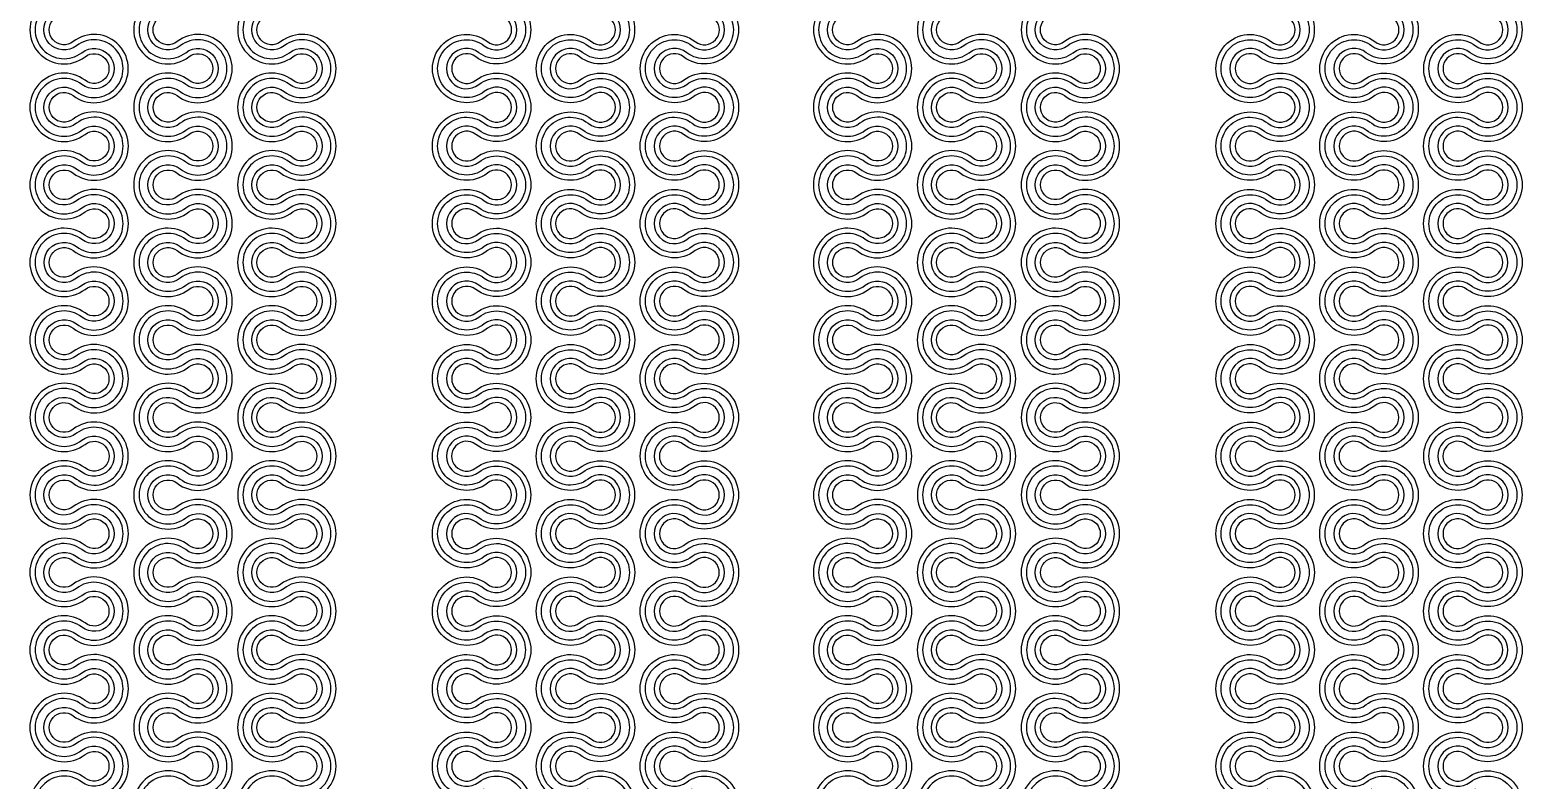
# Model space of a CAD drawing. Header units: millimetres. Extents: x -33.6 to 36.3, y -34.6 to 38.4.
# Drawn here: x 1.49 to 18.47, y -26.08 to -17.54 of the extents above; entities that cross this region are included whole.
import ezdxf

# ---------------------------------------------------------------- set-up
doc = ezdxf.new("R2010")
doc.units = ezdxf.units.MM
doc.layers.add('Metal Layer', color=40, linetype='Continuous')
doc.layers.add('Parylene Encapsulation', color=70, linetype='Continuous')

msp = doc.modelspace()

# ---------------------------------------------------------------- linework, layer by layer
at = {"layer": 'Metal Layer'}
for points in [[(2.085, -17.28, 2.041241), (2.085, -17.8, -2.041241), (2.085, -18.162, 2.041241), (2.085, -18.682, -2.041241), (2.085, -19.044, 2.041241), (2.085, -19.564, -2.041241), (2.085, -19.925, 2.041241), (2.085, -20.445, -2.041241), (2.085, -20.807, 2.041241), (2.085, -21.327, -2.041241), (2.085, -21.689, 2.041241), (2.085, -22.209, -2.041241), (2.085, -22.571, 2.041241), (2.085, -23.091, -2.041241), (2.085, -23.453, 2.041241), (2.085, -23.973, -2.041241), (2.085, -24.335, 2.041241), (2.085, -24.854, -2.041241), (2.085, -25.216, 2.041241), (2.085, -25.736, -2.041241), (2.085, -26.098, 2.041241), (2.085, -26.618, -2.041241)], [(2.024, -26.177, 2.041241), (2.024, -25.657, -2.041241), (2.024, -25.295, 2.041241), (2.024, -24.775, -2.041241), (2.024, -24.414, 2.041241), (2.024, -23.894, -2.041241), (2.024, -23.532, 2.041241), (2.024, -23.012, -2.041241), (2.024, -22.65, 2.041241), (2.024, -22.13, -2.041241), (2.024, -21.768, 2.041241), (2.024, -21.248, -2.041241), (2.024, -20.886, 2.041241), (2.024, -20.366, -2.041241), (2.024, -20.005, 2.041241), (2.024, -19.485, -2.041241), (2.024, -19.123, 2.041241), (2.024, -18.603, -2.041241), (2.024, -18.241, 2.041241), (2.024, -17.721, -2.041241), (2.024, -17.359, 2.041241)], [(3.267, -17.28, 2.041241), (3.267, -17.8, -2.041241), (3.267, -18.162, 2.041241), (3.267, -18.682, -2.041241), (3.267, -19.044, 2.041241), (3.267, -19.564, -2.041241), (3.267, -19.925, 2.041241), (3.267, -20.445, -2.041241), (3.267, -20.807, 2.041241), (3.267, -21.327, -2.041241), (3.267, -21.689, 2.041241), (3.267, -22.209, -2.041241), (3.267, -22.571, 2.041241), (3.267, -23.091, -2.041241), (3.267, -23.453, 2.041241), (3.267, -23.973, -2.041241), (3.267, -24.335, 2.041241), (3.267, -24.854, -2.041241), (3.267, -25.216, 2.041241), (3.267, -25.736, -2.041241), (3.267, -26.098, 2.041241), (3.267, -26.618, -2.041241)], [(3.205, -26.177, 2.041241), (3.205, -25.657, -2.041241), (3.205, -25.295, 2.041241), (3.205, -24.775, -2.041241), (3.205, -24.414, 2.041241), (3.205, -23.894, -2.041241), (3.205, -23.532, 2.041241), (3.205, -23.012, -2.041241), (3.205, -22.65, 2.041241), (3.205, -22.13, -2.041241), (3.205, -21.768, 2.041241), (3.205, -21.248, -2.041241), (3.205, -20.886, 2.041241), (3.205, -20.366, -2.041241), (3.205, -20.005, 2.041241), (3.205, -19.485, -2.041241), (3.205, -19.123, 2.041241), (3.205, -18.603, -2.041241), (3.205, -18.241, 2.041241), (3.205, -17.721, -2.041241), (3.205, -17.359, 2.041241)], [(4.448, -17.28, 2.041241), (4.448, -17.8, -2.041241), (4.448, -18.162, 2.041241), (4.448, -18.682, -2.041241), (4.448, -19.044, 2.041241), (4.448, -19.564, -2.041241), (4.448, -19.925, 2.041241), (4.448, -20.445, -2.041241), (4.448, -20.807, 2.041241), (4.448, -21.327, -2.041241), (4.448, -21.689, 2.041241), (4.448, -22.209, -2.041241), (4.448, -22.571, 2.041241), (4.448, -23.091, -2.041241), (4.448, -23.453, 2.041241), (4.448, -23.973, -2.041241), (4.448, -24.335, 2.041241), (4.448, -24.854, -2.041241), (4.448, -25.216, 2.041241), (4.448, -25.736, -2.041241), (4.448, -26.098, 2.041241), (4.448, -26.618, -2.041241)], [(4.387, -26.177, 2.041241), (4.387, -25.657, -2.041241), (4.387, -25.295, 2.041241), (4.387, -24.775, -2.041241), (4.387, -24.414, 2.041241), (4.387, -23.894, -2.041241), (4.387, -23.532, 2.041241), (4.387, -23.012, -2.041241), (4.387, -22.65, 2.041241), (4.387, -22.13, -2.041241), (4.387, -21.768, 2.041241), (4.387, -21.248, -2.041241), (4.387, -20.886, 2.041241), (4.387, -20.366, -2.041241), (4.387, -20.005, 2.041241), (4.387, -19.485, -2.041241), (4.387, -19.123, 2.041241), (4.387, -18.603, -2.041241), (4.387, -18.241, 2.041241), (4.387, -17.721, -2.041241), (4.387, -17.359, 2.041241)], [(6.663, -26.177, -2.041241), (6.663, -25.657, 2.041241), (6.663, -25.295, -2.041241), (6.663, -24.775, 2.041241), (6.663, -24.414, -2.041241), (6.663, -23.894, 2.041241), (6.663, -23.532, -2.041241), (6.663, -23.012, 2.041241), (6.663, -22.65, -2.041241), (6.663, -22.13, 2.041241), (6.663, -21.768, -2.041241), (6.663, -21.248, 2.041241), (6.663, -20.886, -2.041241), (6.663, -20.366, 2.041241), (6.663, -20.005, -2.041241), (6.663, -19.485, 2.041241), (6.663, -19.123, -2.041241), (6.663, -18.603, 2.041241), (6.663, -18.241, -2.041241), (6.663, -17.721, 2.041241), (6.663, -17.359, -2.041241)], [(6.601, -17.28, -2.041241), (6.601, -17.8, 2.041241), (6.601, -18.162, -2.041241), (6.601, -18.682, 2.041241), (6.601, -19.044, -2.041241), (6.601, -19.564, 2.041241), (6.601, -19.925, -2.041241), (6.601, -20.445, 2.041241), (6.601, -20.807, -2.041241), (6.601, -21.327, 2.041241), (6.601, -21.689, -2.041241), (6.601, -22.209, 2.041241), (6.601, -22.571, -2.041241), (6.601, -23.091, 2.041241), (6.601, -23.453, -2.041241), (6.601, -23.973, 2.041241), (6.601, -24.335, -2.041241), (6.601, -24.854, 2.041241), (6.601, -25.216, -2.041241), (6.601, -25.736, 2.041241), (6.601, -26.098, -2.041241), (6.601, -26.618, 2.041241)], [(7.844, -26.177, -2.041241), (7.844, -25.657, 2.041241), (7.844, -25.295, -2.041241), (7.844, -24.775, 2.041241), (7.844, -24.414, -2.041241), (7.844, -23.894, 2.041241), (7.844, -23.532, -2.041241), (7.844, -23.012, 2.041241), (7.844, -22.65, -2.041241), (7.844, -22.13, 2.041241), (7.844, -21.768, -2.041241), (7.844, -21.248, 2.041241), (7.844, -20.886, -2.041241), (7.844, -20.366, 2.041241), (7.844, -20.005, -2.041241), (7.844, -19.485, 2.041241), (7.844, -19.123, -2.041241), (7.844, -18.603, 2.041241), (7.844, -18.241, -2.041241), (7.844, -17.721, 2.041241), (7.844, -17.359, -2.041241)], [(7.783, -17.28, -2.041241), (7.783, -17.8, 2.041241), (7.783, -18.162, -2.041241), (7.783, -18.682, 2.041241), (7.783, -19.044, -2.041241), (7.783, -19.564, 2.041241), (7.783, -19.925, -2.041241), (7.783, -20.445, 2.041241), (7.783, -20.807, -2.041241), (7.783, -21.327, 2.041241), (7.783, -21.689, -2.041241), (7.783, -22.209, 2.041241), (7.783, -22.571, -2.041241), (7.783, -23.091, 2.041241), (7.783, -23.453, -2.041241), (7.783, -23.973, 2.041241), (7.783, -24.335, -2.041241), (7.783, -24.854, 2.041241), (7.783, -25.216, -2.041241), (7.783, -25.736, 2.041241), (7.783, -26.098, -2.041241), (7.783, -26.618, 2.041241)], [(9.026, -26.177, -2.041241), (9.026, -25.657, 2.041241), (9.026, -25.295, -2.041241), (9.026, -24.775, 2.041241), (9.026, -24.414, -2.041241), (9.026, -23.894, 2.041241), (9.026, -23.532, -2.041241), (9.026, -23.012, 2.041241), (9.026, -22.65, -2.041241), (9.026, -22.13, 2.041241), (9.026, -21.768, -2.041241), (9.026, -21.248, 2.041241), (9.026, -20.886, -2.041241), (9.026, -20.366, 2.041241), (9.026, -20.005, -2.041241), (9.026, -19.485, 2.041241), (9.026, -19.123, -2.041241), (9.026, -18.603, 2.041241), (9.026, -18.241, -2.041241), (9.026, -17.721, 2.041241), (9.026, -17.359, -2.041241)], [(8.965, -17.28, -2.041241), (8.965, -17.8, 2.041241), (8.965, -18.162, -2.041241), (8.965, -18.682, 2.041241), (8.965, -19.044, -2.041241), (8.965, -19.564, 2.041241), (8.965, -19.925, -2.041241), (8.965, -20.445, 2.041241), (8.965, -20.807, -2.041241), (8.965, -21.327, 2.041241), (8.965, -21.689, -2.041241), (8.965, -22.209, 2.041241), (8.965, -22.571, -2.041241), (8.965, -23.091, 2.041241), (8.965, -23.453, -2.041241), (8.965, -23.973, 2.041241), (8.965, -24.335, -2.041241), (8.965, -24.854, 2.041241), (8.965, -25.216, -2.041241), (8.965, -25.736, 2.041241), (8.965, -26.098, -2.041241), (8.965, -26.618, 2.041241)], [(10.996, -17.28, 2.041241), (10.996, -17.8, -2.041241), (10.996, -18.162, 2.041241), (10.996, -18.682, -2.041241), (10.996, -19.044, 2.041241), (10.996, -19.564, -2.041241), (10.996, -19.925, 2.041241), (10.996, -20.445, -2.041241), (10.996, -20.807, 2.041241), (10.996, -21.327, -2.041241), (10.996, -21.689, 2.041241), (10.996, -22.209, -2.041241), (10.996, -22.571, 2.041241), (10.996, -23.091, -2.041241), (10.996, -23.453, 2.041241), (10.996, -23.973, -2.041241), (10.996, -24.335, 2.041241), (10.996, -24.854, -2.041241), (10.996, -25.216, 2.041241), (10.996, -25.736, -2.041241), (10.996, -26.098, 2.041241), (10.996, -26.618, -2.041241)], [(10.935, -26.177, 2.041241), (10.935, -25.657, -2.041241), (10.935, -25.295, 2.041241), (10.935, -24.775, -2.041241), (10.935, -24.414, 2.041241), (10.935, -23.894, -2.041241), (10.935, -23.532, 2.041241), (10.935, -23.012, -2.041241), (10.935, -22.65, 2.041241), (10.935, -22.13, -2.041241), (10.935, -21.768, 2.041241), (10.935, -21.248, -2.041241), (10.935, -20.886, 2.041241), (10.935, -20.366, -2.041241), (10.935, -20.005, 2.041241), (10.935, -19.485, -2.041241), (10.935, -19.123, 2.041241), (10.935, -18.603, -2.041241), (10.935, -18.241, 2.041241), (10.935, -17.721, -2.041241), (10.935, -17.359, 2.041241)], [(12.178, -17.28, 2.041241), (12.178, -17.8, -2.041241), (12.178, -18.162, 2.041241), (12.178, -18.682, -2.041241), (12.178, -19.044, 2.041241), (12.178, -19.564, -2.041241), (12.178, -19.925, 2.041241), (12.178, -20.445, -2.041241), (12.178, -20.807, 2.041241), (12.178, -21.327, -2.041241), (12.178, -21.689, 2.041241), (12.178, -22.209, -2.041241), (12.178, -22.571, 2.041241), (12.178, -23.091, -2.041241), (12.178, -23.453, 2.041241), (12.178, -23.973, -2.041241), (12.178, -24.335, 2.041241), (12.178, -24.854, -2.041241), (12.178, -25.216, 2.041241), (12.178, -25.736, -2.041241), (12.178, -26.098, 2.041241), (12.178, -26.618, -2.041241)], [(12.117, -26.177, 2.041241), (12.117, -25.657, -2.041241), (12.117, -25.295, 2.041241), (12.117, -24.775, -2.041241), (12.117, -24.414, 2.041241), (12.117, -23.894, -2.041241), (12.117, -23.532, 2.041241), (12.117, -23.012, -2.041241), (12.117, -22.65, 2.041241), (12.117, -22.13, -2.041241), (12.117, -21.768, 2.041241), (12.117, -21.248, -2.041241), (12.117, -20.886, 2.041241), (12.117, -20.366, -2.041241), (12.117, -20.005, 2.041241), (12.117, -19.485, -2.041241), (12.117, -19.123, 2.041241), (12.117, -18.603, -2.041241), (12.117, -18.241, 2.041241), (12.117, -17.721, -2.041241), (12.117, -17.359, 2.041241)], [(13.36, -17.28, 2.041241), (13.36, -17.8, -2.041241), (13.36, -18.162, 2.041241), (13.36, -18.682, -2.041241), (13.36, -19.044, 2.041241), (13.36, -19.564, -2.041241), (13.36, -19.925, 2.041241), (13.36, -20.445, -2.041241), (13.36, -20.807, 2.041241), (13.36, -21.327, -2.041241), (13.36, -21.689, 2.041241), (13.36, -22.209, -2.041241), (13.36, -22.571, 2.041241), (13.36, -23.091, -2.041241), (13.36, -23.453, 2.041241), (13.36, -23.973, -2.041241), (13.36, -24.335, 2.041241), (13.36, -24.854, -2.041241), (13.36, -25.216, 2.041241), (13.36, -25.736, -2.041241), (13.36, -26.098, 2.041241), (13.36, -26.618, -2.041241)], [(13.298, -26.177, 2.041241), (13.298, -25.657, -2.041241), (13.298, -25.295, 2.041241), (13.298, -24.775, -2.041241), (13.298, -24.414, 2.041241), (13.298, -23.894, -2.041241), (13.298, -23.532, 2.041241), (13.298, -23.012, -2.041241), (13.298, -22.65, 2.041241), (13.298, -22.13, -2.041241), (13.298, -21.768, 2.041241), (13.298, -21.248, -2.041241), (13.298, -20.886, 2.041241), (13.298, -20.366, -2.041241), (13.298, -20.005, 2.041241), (13.298, -19.485, -2.041241), (13.298, -19.123, 2.041241), (13.298, -18.603, -2.041241), (13.298, -18.241, 2.041241), (13.298, -17.721, -2.041241), (13.298, -17.359, 2.041241)], [(15.574, -26.177, -2.041241), (15.574, -25.657, 2.041241), (15.574, -25.295, -2.041241), (15.574, -24.775, 2.041241), (15.574, -24.414, -2.041241), (15.574, -23.894, 2.041241), (15.574, -23.532, -2.041241), (15.574, -23.012, 2.041241), (15.574, -22.65, -2.041241), (15.574, -22.13, 2.041241), (15.574, -21.768, -2.041241), (15.574, -21.248, 2.041241), (15.574, -20.886, -2.041241), (15.574, -20.366, 2.041241), (15.574, -20.005, -2.041241), (15.574, -19.485, 2.041241), (15.574, -19.123, -2.041241), (15.574, -18.603, 2.041241), (15.574, -18.241, -2.041241), (15.574, -17.721, 2.041241), (15.574, -17.359, -2.041241)], [(15.513, -17.28, -2.041241), (15.513, -17.8, 2.041241), (15.513, -18.162, -2.041241), (15.513, -18.682, 2.041241), (15.513, -19.044, -2.041241), (15.513, -19.564, 2.041241), (15.513, -19.925, -2.041241), (15.513, -20.445, 2.041241), (15.513, -20.807, -2.041241), (15.513, -21.327, 2.041241), (15.513, -21.689, -2.041241), (15.513, -22.209, 2.041241), (15.513, -22.571, -2.041241), (15.513, -23.091, 2.041241), (15.513, -23.453, -2.041241), (15.513, -23.973, 2.041241), (15.513, -24.335, -2.041241), (15.513, -24.854, 2.041241), (15.513, -25.216, -2.041241), (15.513, -25.736, 2.041241), (15.513, -26.098, -2.041241), (15.513, -26.618, 2.041241)], [(16.756, -26.177, -2.041241), (16.756, -25.657, 2.041241), (16.756, -25.295, -2.041241), (16.756, -24.775, 2.041241), (16.756, -24.414, -2.041241), (16.756, -23.894, 2.041241), (16.756, -23.532, -2.041241), (16.756, -23.012, 2.041241), (16.756, -22.65, -2.041241), (16.756, -22.13, 2.041241), (16.756, -21.768, -2.041241), (16.756, -21.248, 2.041241), (16.756, -20.886, -2.041241), (16.756, -20.366, 2.041241), (16.756, -20.005, -2.041241), (16.756, -19.485, 2.041241), (16.756, -19.123, -2.041241), (16.756, -18.603, 2.041241), (16.756, -18.241, -2.041241), (16.756, -17.721, 2.041241), (16.756, -17.359, -2.041241)], [(16.694, -17.28, -2.041241), (16.694, -17.8, 2.041241), (16.694, -18.162, -2.041241), (16.694, -18.682, 2.041241), (16.694, -19.044, -2.041241), (16.694, -19.564, 2.041241), (16.694, -19.925, -2.041241), (16.694, -20.445, 2.041241), (16.694, -20.807, -2.041241), (16.694, -21.327, 2.041241), (16.694, -21.689, -2.041241), (16.694, -22.209, 2.041241), (16.694, -22.571, -2.041241), (16.694, -23.091, 2.041241), (16.694, -23.453, -2.041241), (16.694, -23.973, 2.041241), (16.694, -24.335, -2.041241), (16.694, -24.854, 2.041241), (16.694, -25.216, -2.041241), (16.694, -25.736, 2.041241), (16.694, -26.098, -2.041241), (16.694, -26.618, 2.041241)], [(17.937, -26.177, -2.041241), (17.937, -25.657, 2.041241), (17.937, -25.295, -2.041241), (17.937, -24.775, 2.041241), (17.937, -24.414, -2.041241), (17.937, -23.894, 2.041241), (17.937, -23.532, -2.041241), (17.937, -23.012, 2.041241), (17.937, -22.65, -2.041241), (17.937, -22.13, 2.041241), (17.937, -21.768, -2.041241), (17.937, -21.248, 2.041241), (17.937, -20.886, -2.041241), (17.937, -20.366, 2.041241), (17.937, -20.005, -2.041241), (17.937, -19.485, 2.041241), (17.937, -19.123, -2.041241), (17.937, -18.603, 2.041241), (17.937, -18.241, -2.041241), (17.937, -17.721, 2.041241), (17.937, -17.359, -2.041241)], [(17.876, -17.28, -2.041241), (17.876, -17.8, 2.041241), (17.876, -18.162, -2.041241), (17.876, -18.682, 2.041241), (17.876, -19.044, -2.041241), (17.876, -19.564, 2.041241), (17.876, -19.925, -2.041241), (17.876, -20.445, 2.041241), (17.876, -20.807, -2.041241), (17.876, -21.327, 2.041241), (17.876, -21.689, -2.041241), (17.876, -22.209, 2.041241), (17.876, -22.571, -2.041241), (17.876, -23.091, 2.041241), (17.876, -23.453, -2.041241), (17.876, -23.973, 2.041241), (17.876, -24.335, -2.041241), (17.876, -24.854, 2.041241), (17.876, -25.216, -2.041241), (17.876, -25.736, 2.041241), (17.876, -26.098, -2.041241), (17.876, -26.618, 2.041241)]]:
    msp.add_lwpolyline(points, format="xyb", dxfattribs=at)
at = {"layer": 'Parylene Encapsulation'}
for points in [[(2.122, -17.233, 2.041241), (2.122, -17.847, -2.041241), (2.122, -18.114, 2.041241), (2.122, -18.729, -2.041241), (2.122, -18.996, 2.041241), (2.122, -19.611, -2.041241), (2.122, -19.878, 2.041241), (2.122, -20.493, -2.041241), (2.122, -20.76, 2.041241), (2.122, -21.375, -2.041241), (2.122, -21.642, 2.041241), (2.122, -22.256, -2.041241), (2.122, -22.524, 2.041241), (2.122, -23.138, -2.041241), (2.122, -23.405, 2.041241), (2.122, -24.02, -2.041241), (2.122, -24.287, 2.041241), (2.122, -24.902, -2.041241), (2.122, -25.169, 2.041241), (2.122, -25.784, -2.041241), (2.122, -26.051, 2.041241), (2.122, -26.666, -2.041241)], [(3.303, -17.233, 2.041241), (3.303, -17.847, -2.041241), (3.303, -18.114, 2.041241), (3.303, -18.729, -2.041241), (3.303, -18.996, 2.041241), (3.303, -19.611, -2.041241), (3.303, -19.878, 2.041241), (3.303, -20.493, -2.041241), (3.303, -20.76, 2.041241), (3.303, -21.375, -2.041241), (3.303, -21.642, 2.041241), (3.303, -22.256, -2.041241), (3.303, -22.524, 2.041241), (3.303, -23.138, -2.041241), (3.303, -23.405, 2.041241), (3.303, -24.02, -2.041241), (3.303, -24.287, 2.041241), (3.303, -24.902, -2.041241), (3.303, -25.169, 2.041241), (3.303, -25.784, -2.041241), (3.303, -26.051, 2.041241), (3.303, -26.666, -2.041241)], [(4.485, -17.233, 2.041241), (4.485, -17.847, -2.041241), (4.485, -18.114, 2.041241), (4.485, -18.729, -2.041241), (4.485, -18.996, 2.041241), (4.485, -19.611, -2.041241), (4.485, -19.878, 2.041241), (4.485, -20.493, -2.041241), (4.485, -20.76, 2.041241), (4.485, -21.375, -2.041241), (4.485, -21.642, 2.041241), (4.485, -22.256, -2.041241), (4.485, -22.524, 2.041241), (4.485, -23.138, -2.041241), (4.485, -23.405, 2.041241), (4.485, -24.02, -2.041241), (4.485, -24.287, 2.041241), (4.485, -24.902, -2.041241), (4.485, -25.169, 2.041241), (4.485, -25.784, -2.041241), (4.485, -26.051, 2.041241), (4.485, -26.666, -2.041241)], [(6.565, -17.233, -2.041241), (6.565, -17.847, 2.041241), (6.565, -18.114, -2.041241), (6.565, -18.729, 2.041241), (6.565, -18.996, -2.041241), (6.565, -19.611, 2.041241), (6.565, -19.878, -2.041241), (6.565, -20.493, 2.041241), (6.565, -20.76, -2.041241), (6.565, -21.375, 2.041241), (6.565, -21.642, -2.041241), (6.565, -22.256, 2.041241), (6.565, -22.524, -2.041241), (6.565, -23.138, 2.041241), (6.565, -23.405, -2.041241), (6.565, -24.02, 2.041241), (6.565, -24.287, -2.041241), (6.565, -24.902, 2.041241), (6.565, -25.169, -2.041241), (6.565, -25.784, 2.041241), (6.565, -26.051, -2.041241), (6.565, -26.666, 2.041241)], [(7.746, -17.233, -2.041241), (7.746, -17.847, 2.041241), (7.746, -18.114, -2.041241), (7.746, -18.729, 2.041241), (7.746, -18.996, -2.041241), (7.746, -19.611, 2.041241), (7.746, -19.878, -2.041241), (7.746, -20.493, 2.041241), (7.746, -20.76, -2.041241), (7.746, -21.375, 2.041241), (7.746, -21.642, -2.041241), (7.746, -22.256, 2.041241), (7.746, -22.524, -2.041241), (7.746, -23.138, 2.041241), (7.746, -23.405, -2.041241), (7.746, -24.02, 2.041241), (7.746, -24.287, -2.041241), (7.746, -24.902, 2.041241), (7.746, -25.169, -2.041241), (7.746, -25.784, 2.041241), (7.746, -26.051, -2.041241), (7.746, -26.666, 2.041241)], [(8.928, -17.233, -2.041241), (8.928, -17.847, 2.041241), (8.928, -18.114, -2.041241), (8.928, -18.729, 2.041241), (8.928, -18.996, -2.041241), (8.928, -19.611, 2.041241), (8.928, -19.878, -2.041241), (8.928, -20.493, 2.041241), (8.928, -20.76, -2.041241), (8.928, -21.375, 2.041241), (8.928, -21.642, -2.041241), (8.928, -22.256, 2.041241), (8.928, -22.524, -2.041241), (8.928, -23.138, 2.041241), (8.928, -23.405, -2.041241), (8.928, -24.02, 2.041241), (8.928, -24.287, -2.041241), (8.928, -24.902, 2.041241), (8.928, -25.169, -2.041241), (8.928, -25.784, 2.041241), (8.928, -26.051, -2.041241), (8.928, -26.666, 2.041241)], [(11.033, -17.233, 2.041241), (11.033, -17.847, -2.041241), (11.033, -18.114, 2.041241), (11.033, -18.729, -2.041241), (11.033, -18.996, 2.041241), (11.033, -19.611, -2.041241), (11.033, -19.878, 2.041241), (11.033, -20.493, -2.041241), (11.033, -20.76, 2.041241), (11.033, -21.375, -2.041241), (11.033, -21.642, 2.041241), (11.033, -22.256, -2.041241), (11.033, -22.524, 2.041241), (11.033, -23.138, -2.041241), (11.033, -23.405, 2.041241), (11.033, -24.02, -2.041241), (11.033, -24.287, 2.041241), (11.033, -24.902, -2.041241), (11.033, -25.169, 2.041241), (11.033, -25.784, -2.041241), (11.033, -26.051, 2.041241), (11.033, -26.666, -2.041241)], [(12.215, -17.233, 2.041241), (12.215, -17.847, -2.041241), (12.215, -18.114, 2.041241), (12.215, -18.729, -2.041241), (12.215, -18.996, 2.041241), (12.215, -19.611, -2.041241), (12.215, -19.878, 2.041241), (12.215, -20.493, -2.041241), (12.215, -20.76, 2.041241), (12.215, -21.375, -2.041241), (12.215, -21.642, 2.041241), (12.215, -22.256, -2.041241), (12.215, -22.524, 2.041241), (12.215, -23.138, -2.041241), (12.215, -23.405, 2.041241), (12.215, -24.02, -2.041241), (12.215, -24.287, 2.041241), (12.215, -24.902, -2.041241), (12.215, -25.169, 2.041241), (12.215, -25.784, -2.041241), (12.215, -26.051, 2.041241), (12.215, -26.666, -2.041241)], [(13.396, -17.233, 2.041241), (13.396, -17.847, -2.041241), (13.396, -18.114, 2.041241), (13.396, -18.729, -2.041241), (13.396, -18.996, 2.041241), (13.396, -19.611, -2.041241), (13.396, -19.878, 2.041241), (13.396, -20.493, -2.041241), (13.396, -20.76, 2.041241), (13.396, -21.375, -2.041241), (13.396, -21.642, 2.041241), (13.396, -22.256, -2.041241), (13.396, -22.524, 2.041241), (13.396, -23.138, -2.041241), (13.396, -23.405, 2.041241), (13.396, -24.02, -2.041241), (13.396, -24.287, 2.041241), (13.396, -24.902, -2.041241), (13.396, -25.169, 2.041241), (13.396, -25.784, -2.041241), (13.396, -26.051, 2.041241), (13.396, -26.666, -2.041241)], [(15.476, -17.233, -2.041241), (15.476, -17.847, 2.041241), (15.476, -18.114, -2.041241), (15.476, -18.729, 2.041241), (15.476, -18.996, -2.041241), (15.476, -19.611, 2.041241), (15.476, -19.878, -2.041241), (15.476, -20.493, 2.041241), (15.476, -20.76, -2.041241), (15.476, -21.375, 2.041241), (15.476, -21.642, -2.041241), (15.476, -22.256, 2.041241), (15.476, -22.524, -2.041241), (15.476, -23.138, 2.041241), (15.476, -23.405, -2.041241), (15.476, -24.02, 2.041241), (15.476, -24.287, -2.041241), (15.476, -24.902, 2.041241), (15.476, -25.169, -2.041241), (15.476, -25.784, 2.041241), (15.476, -26.051, -2.041241), (15.476, -26.666, 2.041241)], [(16.658, -17.233, -2.041241), (16.658, -17.847, 2.041241), (16.658, -18.114, -2.041241), (16.658, -18.729, 2.041241), (16.658, -18.996, -2.041241), (16.658, -19.611, 2.041241), (16.658, -19.878, -2.041241), (16.658, -20.493, 2.041241), (16.658, -20.76, -2.041241), (16.658, -21.375, 2.041241), (16.658, -21.642, -2.041241), (16.658, -22.256, 2.041241), (16.658, -22.524, -2.041241), (16.658, -23.138, 2.041241), (16.658, -23.405, -2.041241), (16.658, -24.02, 2.041241), (16.658, -24.287, -2.041241), (16.658, -24.902, 2.041241), (16.658, -25.169, -2.041241), (16.658, -25.784, 2.041241), (16.658, -26.051, -2.041241), (16.658, -26.666, 2.041241)], [(17.839, -17.233, -2.041241), (17.839, -17.847, 2.041241), (17.839, -18.114, -2.041241), (17.839, -18.729, 2.041241), (17.839, -18.996, -2.041241), (17.839, -19.611, 2.041241), (17.839, -19.878, -2.041241), (17.839, -20.493, 2.041241), (17.839, -20.76, -2.041241), (17.839, -21.375, 2.041241), (17.839, -21.642, -2.041241), (17.839, -22.256, 2.041241), (17.839, -22.524, -2.041241), (17.839, -23.138, 2.041241), (17.839, -23.405, -2.041241), (17.839, -24.02, 2.041241), (17.839, -24.287, -2.041241), (17.839, -24.902, 2.041241), (17.839, -25.169, -2.041241), (17.839, -25.784, 2.041241), (17.839, -26.051, -2.041241), (17.839, -26.666, 2.041241)], [(1.987, -26.225, 2.041241), (1.987, -25.61, -2.041241), (1.987, -25.343, 2.041241), (1.987, -24.728, -2.041241), (1.987, -24.461, 2.041241), (1.987, -23.846, -2.041241), (1.987, -23.579, 2.041241), (1.987, -22.964, -2.041241), (1.987, -22.697, 2.041241), (1.987, -22.083, -2.041241), (1.987, -21.816, 2.041241), (1.987, -21.201, -2.041241), (1.987, -20.934, 2.041241), (1.987, -20.319, -2.041241), (1.987, -20.052, 2.041241), (1.987, -19.437, -2.041241), (1.987, -19.17, 2.041241), (1.987, -18.555, -2.041241), (1.987, -18.288, 2.041241), (1.987, -17.674, -2.041241), (1.987, -17.406, 2.041241)], [(3.169, -26.225, 2.041241), (3.169, -25.61, -2.041241), (3.169, -25.343, 2.041241), (3.169, -24.728, -2.041241), (3.169, -24.461, 2.041241), (3.169, -23.846, -2.041241), (3.169, -23.579, 2.041241), (3.169, -22.964, -2.041241), (3.169, -22.697, 2.041241), (3.169, -22.083, -2.041241), (3.169, -21.816, 2.041241), (3.169, -21.201, -2.041241), (3.169, -20.934, 2.041241), (3.169, -20.319, -2.041241), (3.169, -20.052, 2.041241), (3.169, -19.437, -2.041241), (3.169, -19.17, 2.041241), (3.169, -18.555, -2.041241), (3.169, -18.288, 2.041241), (3.169, -17.674, -2.041241), (3.169, -17.406, 2.041241)], [(4.35, -26.225, 2.041241), (4.35, -25.61, -2.041241), (4.35, -25.343, 2.041241), (4.35, -24.728, -2.041241), (4.35, -24.461, 2.041241), (4.35, -23.846, -2.041241), (4.35, -23.579, 2.041241), (4.35, -22.964, -2.041241), (4.35, -22.697, 2.041241), (4.35, -22.083, -2.041241), (4.35, -21.816, 2.041241), (4.35, -21.201, -2.041241), (4.35, -20.934, 2.041241), (4.35, -20.319, -2.041241), (4.35, -20.052, 2.041241), (4.35, -19.437, -2.041241), (4.35, -19.17, 2.041241), (4.35, -18.555, -2.041241), (4.35, -18.288, 2.041241), (4.35, -17.674, -2.041241), (4.35, -17.406, 2.041241)], [(6.7, -26.225, -2.041241), (6.7, -25.61, 2.041241), (6.7, -25.343, -2.041241), (6.7, -24.728, 2.041241), (6.7, -24.461, -2.041241), (6.7, -23.846, 2.041241), (6.7, -23.579, -2.041241), (6.7, -22.964, 2.041241), (6.7, -22.697, -2.041241), (6.7, -22.083, 2.041241), (6.7, -21.816, -2.041241), (6.7, -21.201, 2.041241), (6.7, -20.934, -2.041241), (6.7, -20.319, 2.041241), (6.7, -20.052, -2.041241), (6.7, -19.437, 2.041241), (6.7, -19.17, -2.041241), (6.7, -18.555, 2.041241), (6.7, -18.288, -2.041241), (6.7, -17.674, 2.041241), (6.7, -17.406, -2.041241)], [(7.881, -26.225, -2.041241), (7.881, -25.61, 2.041241), (7.881, -25.343, -2.041241), (7.881, -24.728, 2.041241), (7.881, -24.461, -2.041241), (7.881, -23.846, 2.041241), (7.881, -23.579, -2.041241), (7.881, -22.964, 2.041241), (7.881, -22.697, -2.041241), (7.881, -22.083, 2.041241), (7.881, -21.816, -2.041241), (7.881, -21.201, 2.041241), (7.881, -20.934, -2.041241), (7.881, -20.319, 2.041241), (7.881, -20.052, -2.041241), (7.881, -19.437, 2.041241), (7.881, -19.17, -2.041241), (7.881, -18.555, 2.041241), (7.881, -18.288, -2.041241), (7.881, -17.674, 2.041241), (7.881, -17.406, -2.041241)], [(9.063, -26.225, -2.041241), (9.063, -25.61, 2.041241), (9.063, -25.343, -2.041241), (9.063, -24.728, 2.041241), (9.063, -24.461, -2.041241), (9.063, -23.846, 2.041241), (9.063, -23.579, -2.041241), (9.063, -22.964, 2.041241), (9.063, -22.697, -2.041241), (9.063, -22.083, 2.041241), (9.063, -21.816, -2.041241), (9.063, -21.201, 2.041241), (9.063, -20.934, -2.041241), (9.063, -20.319, 2.041241), (9.063, -20.052, -2.041241), (9.063, -19.437, 2.041241), (9.063, -19.17, -2.041241), (9.063, -18.555, 2.041241), (9.063, -18.288, -2.041241), (9.063, -17.674, 2.041241), (9.063, -17.406, -2.041241)], [(10.898, -26.225, 2.041241), (10.898, -25.61, -2.041241), (10.898, -25.343, 2.041241), (10.898, -24.728, -2.041241), (10.898, -24.461, 2.041241), (10.898, -23.846, -2.041241), (10.898, -23.579, 2.041241), (10.898, -22.964, -2.041241), (10.898, -22.697, 2.041241), (10.898, -22.083, -2.041241), (10.898, -21.816, 2.041241), (10.898, -21.201, -2.041241), (10.898, -20.934, 2.041241), (10.898, -20.319, -2.041241), (10.898, -20.052, 2.041241), (10.898, -19.437, -2.041241), (10.898, -19.17, 2.041241), (10.898, -18.555, -2.041241), (10.898, -18.288, 2.041241), (10.898, -17.674, -2.041241), (10.898, -17.406, 2.041241)], [(12.08, -26.225, 2.041241), (12.08, -25.61, -2.041241), (12.08, -25.343, 2.041241), (12.08, -24.728, -2.041241), (12.08, -24.461, 2.041241), (12.08, -23.846, -2.041241), (12.08, -23.579, 2.041241), (12.08, -22.964, -2.041241), (12.08, -22.697, 2.041241), (12.08, -22.083, -2.041241), (12.08, -21.816, 2.041241), (12.08, -21.201, -2.041241), (12.08, -20.934, 2.041241), (12.08, -20.319, -2.041241), (12.08, -20.052, 2.041241), (12.08, -19.437, -2.041241), (12.08, -19.17, 2.041241), (12.08, -18.555, -2.041241), (12.08, -18.288, 2.041241), (12.08, -17.674, -2.041241), (12.08, -17.406, 2.041241)], [(13.261, -26.225, 2.041241), (13.261, -25.61, -2.041241), (13.261, -25.343, 2.041241), (13.261, -24.728, -2.041241), (13.261, -24.461, 2.041241), (13.261, -23.846, -2.041241), (13.261, -23.579, 2.041241), (13.261, -22.964, -2.041241), (13.261, -22.697, 2.041241), (13.261, -22.083, -2.041241), (13.261, -21.816, 2.041241), (13.261, -21.201, -2.041241), (13.261, -20.934, 2.041241), (13.261, -20.319, -2.041241), (13.261, -20.052, 2.041241), (13.261, -19.437, -2.041241), (13.261, -19.17, 2.041241), (13.261, -18.555, -2.041241), (13.261, -18.288, 2.041241), (13.261, -17.674, -2.041241), (13.261, -17.406, 2.041241)], [(15.611, -26.225, -2.041241), (15.611, -25.61, 2.041241), (15.611, -25.343, -2.041241), (15.611, -24.728, 2.041241), (15.611, -24.461, -2.041241), (15.611, -23.846, 2.041241), (15.611, -23.579, -2.041241), (15.611, -22.964, 2.041241), (15.611, -22.697, -2.041241), (15.611, -22.083, 2.041241), (15.611, -21.816, -2.041241), (15.611, -21.201, 2.041241), (15.611, -20.934, -2.041241), (15.611, -20.319, 2.041241), (15.611, -20.052, -2.041241), (15.611, -19.437, 2.041241), (15.611, -19.17, -2.041241), (15.611, -18.555, 2.041241), (15.611, -18.288, -2.041241), (15.611, -17.674, 2.041241), (15.611, -17.406, -2.041241)], [(16.792, -26.225, -2.041241), (16.792, -25.61, 2.041241), (16.792, -25.343, -2.041241), (16.792, -24.728, 2.041241), (16.792, -24.461, -2.041241), (16.792, -23.846, 2.041241), (16.792, -23.579, -2.041241), (16.792, -22.964, 2.041241), (16.792, -22.697, -2.041241), (16.792, -22.083, 2.041241), (16.792, -21.816, -2.041241), (16.792, -21.201, 2.041241), (16.792, -20.934, -2.041241), (16.792, -20.319, 2.041241), (16.792, -20.052, -2.041241), (16.792, -19.437, 2.041241), (16.792, -19.17, -2.041241), (16.792, -18.555, 2.041241), (16.792, -18.288, -2.041241), (16.792, -17.674, 2.041241), (16.792, -17.406, -2.041241)], [(17.974, -26.225, -2.041241), (17.974, -25.61, 2.041241), (17.974, -25.343, -2.041241), (17.974, -24.728, 2.041241), (17.974, -24.461, -2.041241), (17.974, -23.846, 2.041241), (17.974, -23.579, -2.041241), (17.974, -22.964, 2.041241), (17.974, -22.697, -2.041241), (17.974, -22.083, 2.041241), (17.974, -21.816, -2.041241), (17.974, -21.201, 2.041241), (17.974, -20.934, -2.041241), (17.974, -20.319, 2.041241), (17.974, -20.052, -2.041241), (17.974, -19.437, 2.041241), (17.974, -19.17, -2.041241), (17.974, -18.555, 2.041241), (17.974, -18.288, -2.041241), (17.974, -17.674, 2.041241), (17.974, -17.406, -2.041241)]]:
    msp.add_lwpolyline(points, format="xyb", dxfattribs=at)

doc.saveas('drawing.dxf')
